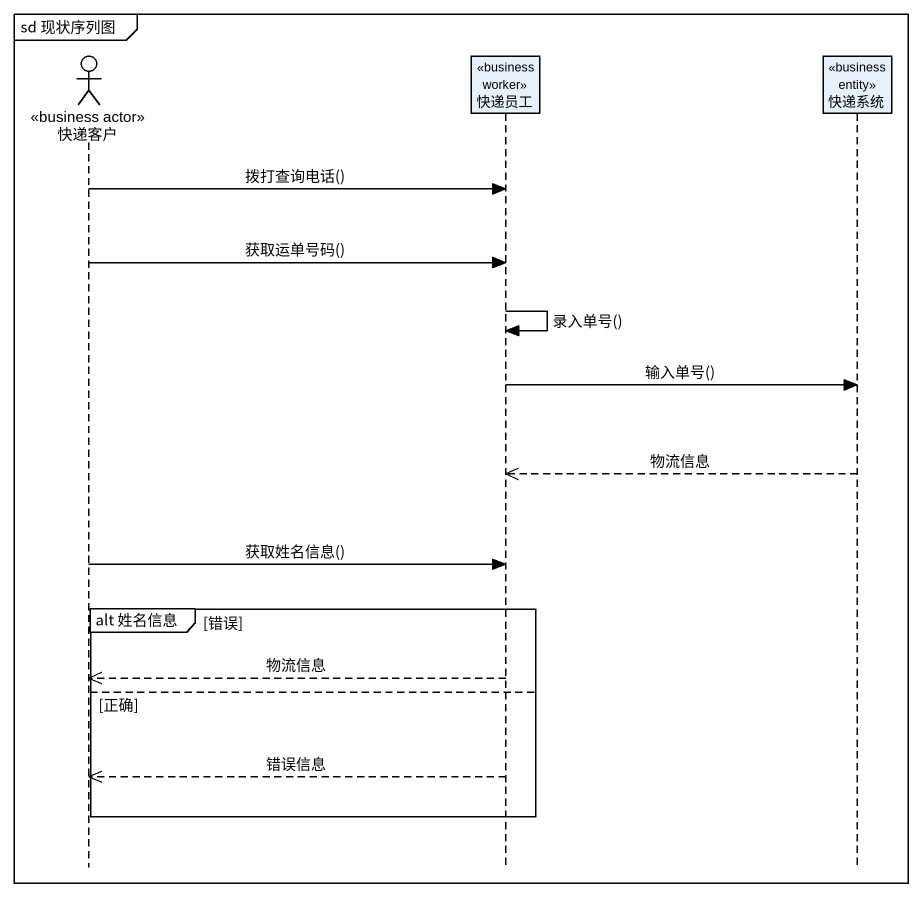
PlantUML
@startuml
mainframe sd 现状序列图
hide footbox
actor 快递客户 <<business actor>>
participant 快递员工 <<business worker>>
participant 快递系统 <<business entity>>

快递客户 -> 快递员工 : 拨打查询电话()
快递客户 -> 快递员工 : 获取运单号码()
快递员工 -> 快递员工 : 录入单号()
快递员工 -> 快递系统 : 输入单号()
快递系统 -->> 快递员工 : 物流信息
快递客户 -> 快递员工 : 获取姓名信息()
group alt 姓名信息 [错误]
  快递员工 -->> 快递客户 : 物流信息
else 正确
  快递员工 -->> 快递客户 : 错误信息
end
@enduml
